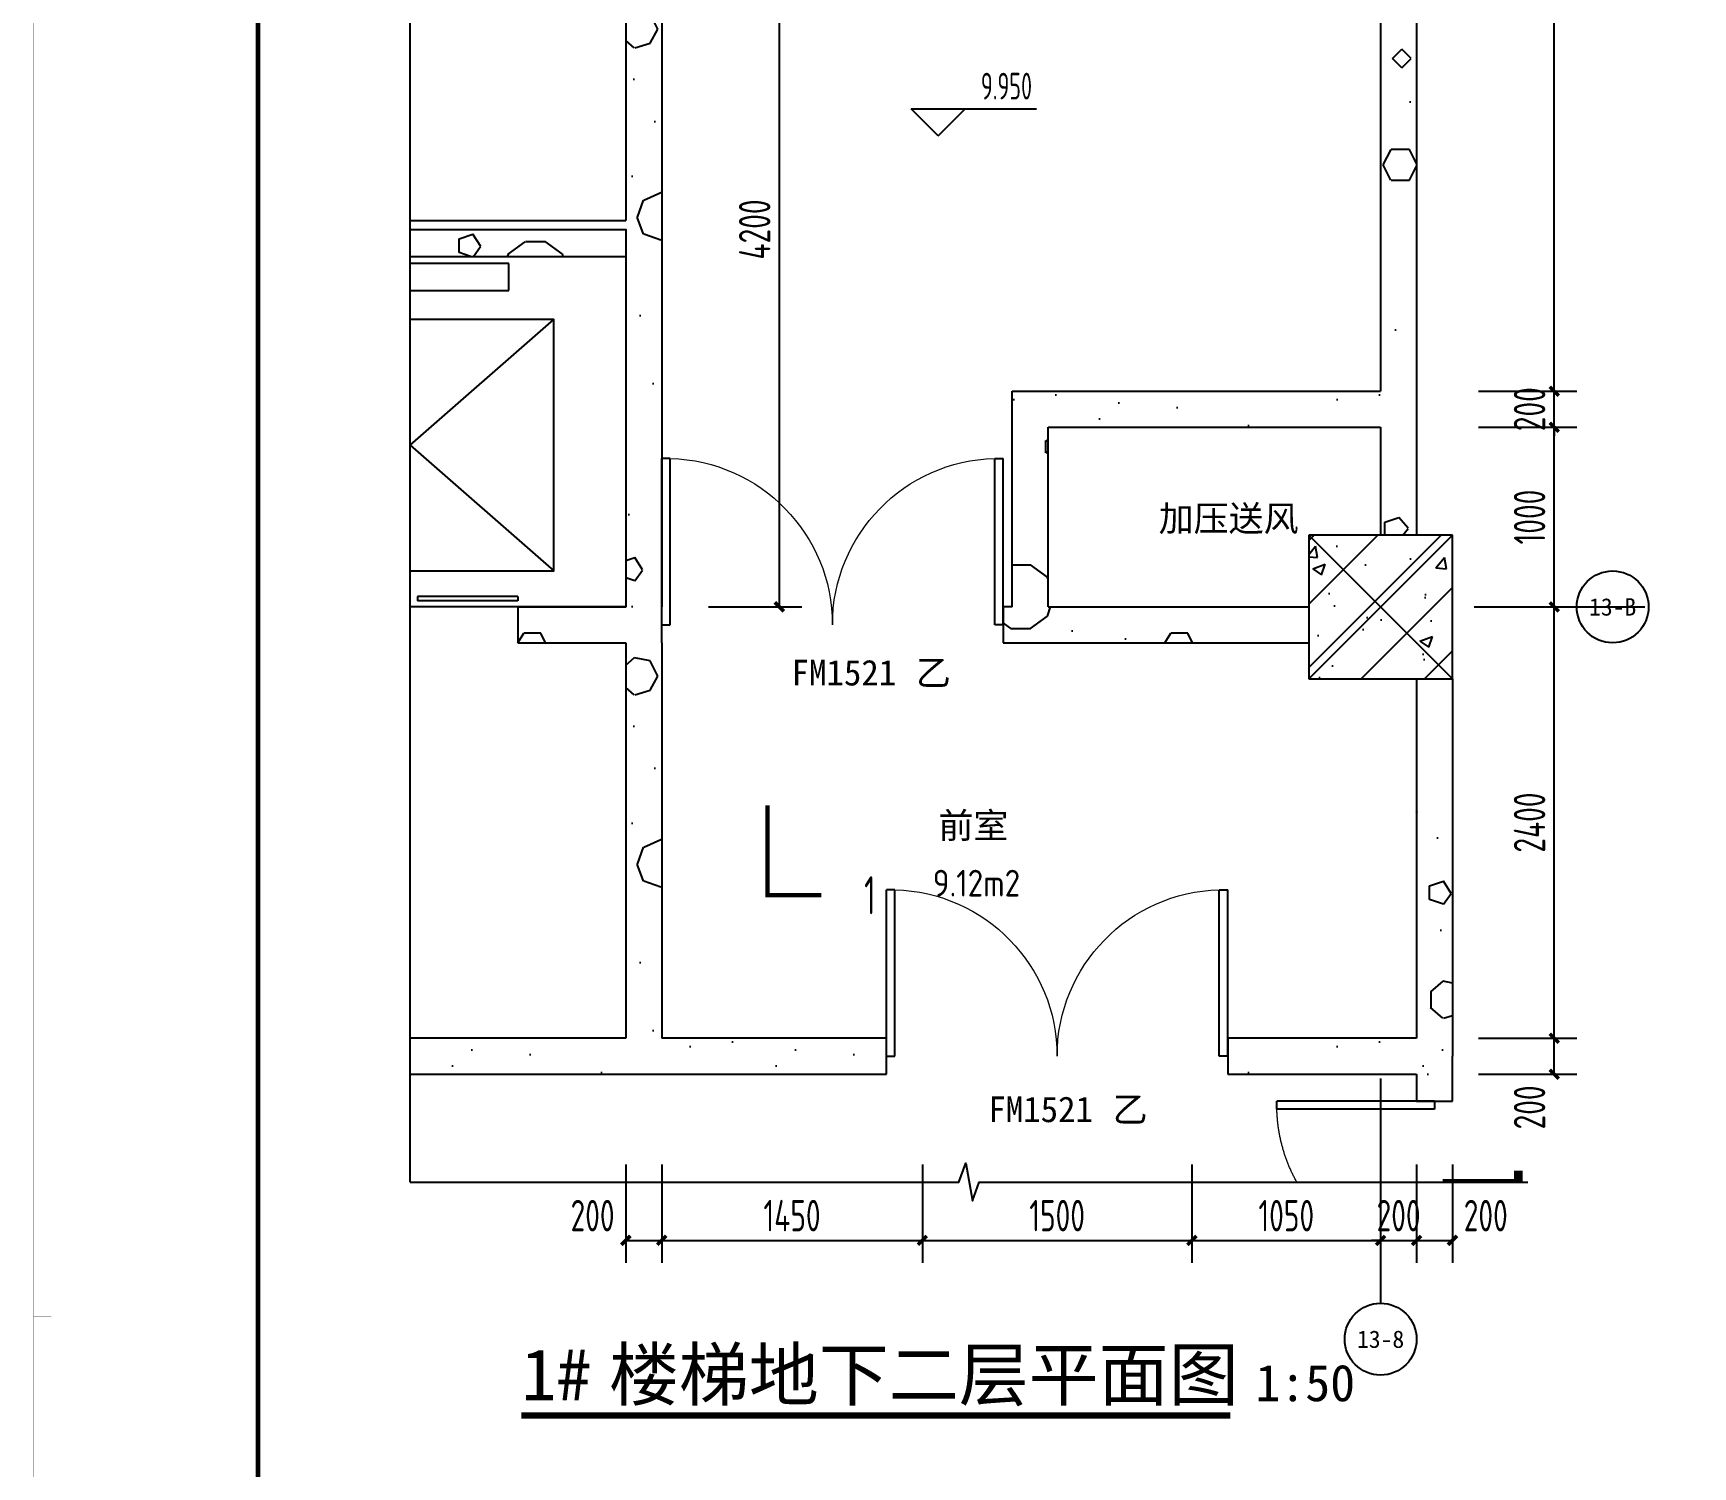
# Model space of a CAD drawing. Extents: x 116425 to 211028, y 11881 to 56060.
# Drawn here: x 116425 to 125660, y 29273 to 37250 of the extents above; entities that cross this region are included whole.
import ezdxf
from ezdxf.enums import TextEntityAlignment as Align
from ezdxf.xclip import XClip

# ---------------------------------------------------------------- set-up
doc = ezdxf.new("R2010")
doc.units = 0
doc.header["$LTSCALE"] = 1000
doc.header["$MEASUREMENT"] = 0
doc.header["$XCLIPFRAME"] = 0
doc.linetypes.add('X-104 13#平面$0$DASH', pattern=[0.35, 0.25, -0.1])
doc.linetypes.add('X-104 13#平面$0$DOTE', pattern=[2.42, 2, -0.2, 0.02, -0.2])
for name, color, linetype in [('01-标注_尺寸', 124, 'Continuous'), ('01-标注_标高', 200, 'Continuous'), ('01-标注_符号', 200, 'Continuous'), ('01-标注_轴线坐标', 132, 'Continuous'), ('02-TEXT_房间', 7, 'Continuous'), ('02-TEXT_标注', 130, 'Continuous'), ('02-TEXT_轴号', 7, 'Continuous'), ('104-13 B2核心筒$0$02-TEXT_门窗', 151, 'Continuous'), ('104-13 B2核心筒$0$05-填充_天正', 26, 'Continuous'), ('104-13 B2核心筒$0$A-C_门', 150, 'Continuous'), ('104-13 B2核心筒$0$A-E_电梯', 171, 'Continuous'), ('104-13 B2核心筒$0$A_STR-砌块墙', 121, 'Continuous'), ('104-13 B2核心筒$0$A_STR-砼柱', 51, 'Continuous'), ('104-13 B2核心筒$0$DOOR_FIRE', 220, 'Continuous'), ('104-13#14# B1核心筒$0$05-填充_天正', 26, 'Continuous'), ('104-13#14# B1核心筒$0$A-E_电梯', 171, 'Continuous'), ('104-13#14# B1核心筒$0$A_STR-砌块墙', 121, 'Continuous'), ('13#楼幕墙$0$A-C_玻璃幕墙', 140, 'Continuous'), ('13#楼幕墙$0$A-TECH_结构', 21, 'Continuous'), ('13#楼幕墙$0$D-铝板', 181, 'Continuous'), ('DIM_SYMB', 3, 'Continuous'), ('DOOR_FIRE_TEXT', 7, 'Continuous'), ('X-104 13#平面$0$A-O_散水', 134, 'Continuous'), ('X-104 13#平面$0$A-SUR_保温', 222, 'Continuous'), ('X-104 13#平面$0$A-TECH_结构', 21, 'Continuous'), ('X-104 13#平面$0$A_AXIS-轴线', 36, 'X-104 13#平面$0$DOTE'), ('建-标注-文本', 254, 'Continuous')]:
    doc.layers.add(name, color=color, linetype=linetype)
for name, color, linetype, plot in [('104-13 B0核心筒$0$04-不打印_辅助线', 165, 'Continuous', False), ('104-13 B2核心筒$0$04-不打印_辅助线', 165, 'Continuous', False), ('104-13#14# B1核心筒$0$04-不打印_辅助线', 165, 'Continuous', False)]:
    doc.layers.add(name, color=color, linetype=linetype, plot=plot)
doc.layers.add('X-104 13#平面$0$000套内', color=226, linetype='Continuous', lineweight=30, plot=False)
doc.styles.add('104-13 B2核心筒$0$_TCH_WINDOW', font='ros.shx', dxfattribs={"width": 0.65, "height": 3.5, "bigfont": 'jd.shx'})
doc.styles.add('_TCH_AXIS', font='STXIHEI_0.TTF', dxfattribs={"width": 0.75})
doc.styles.add('_TCH_DIM', font='ros1.shx', dxfattribs={"bigfont": 'jd.shx'})
doc.styles.add('_TCH_DIM_T3', font='ROS1', dxfattribs={"width": 0.8, "bigfont": 'JD'})
doc.styles.add('_TCH_LABEL', font='ros1.shx', dxfattribs={"bigfont": 'jd.shx'})
doc.styles.add('_TCH_WINDOW', font='STXIHEI_0.TTF')
doc.styles.get("Standard").update_dxf_attribs({"font": 'STXIHEI_0.TTF'})
doc.dimstyles.new('_TCH_ARCH&&50', dxfattribs={"dimtxt": 175, "dimasz": 50, "dimexe": 125, "dimexo": 150, "dimgap": 50, "dimtad": 1, "dimdec": 0, "dimzin": 0, "dimdsep": 46, "dimtxsty": '_TCH_DIM_T3', "dimblk": 'ARCHTICK', "dimcen": 0.09, "dimclrt": 7, "dimazin": 2, "dimtfac": 1, "dimtdec": 0, "dimtix": 1, "dimtmove": 2, "dimatfit": 3, "dimfxl": 0, "dimtolj": 1, "dimtzin": 0, "dimarcsym": 0})
pattern_1 = [(0, (531, -549), (900, 1800), [0, -1800]), (0, (-522, -792), (900, 1800), [0, -1800]), (0, (63, -810), (900, 1800), [0, -1800]), (0, (702, -279), (900, 1800), [0, -1800]), (0, (-45, -900), (900, 1800), [0, -1800]), (0, (882, 855), (900, 1800), [0, -1800]), (0, (333, 711), (900, 1800), [0, -1800]), (0, (621, 486), (900, 1800), [0, -1800]), (0, (-846, 450), (900, 1800), [0, -1800]), (0, (36, 369), (900, 1800), [0, -1800]), (0, (-306, -90), (900, 1800), [0, -1800]), (0, (-288, -765), (900, 1800), [0, -1800]), (0, (387, -837), (900, 1800), [0, -1800]), (0, (882, -45), (900, 1800), [0, -1800]), (0, (-801, -324), (900, 1800), [0, -1800]), (0, (-648, -18), (900, 1800), [0, -1800]), (0, (54, -144), (900, 1800), [0, -1800]), (0, (-198, -405), (900, 1800), [0, -1800]), (0, (-342, 189), (900, 1800), [0, -1800]), (0, (-117, 864), (900, 1800), [0, -1800]), (0, (-729, -702), (900, 1800), [0, -1800]), (0, (261, 495), (900, 1800), [0, -1800]), (0, (-576, 522), (900, 1800), [0, -1800]), (0, (-720, 756), (900, 1800), [0, -1800]), (130.6013, (771.43, 291.43), (-4499.99995, 5400.00002), [79.025, -33111.333]), (18.43495, (642.86, 325.71), (4500, 1800), [81.316, -11302.884]), (90, (642.9, 248.6), (900, 1800), [77.143, -3522.857]), (161.56505, (720, 222.86), (-4500, 1799.9999), [81.316, -11302.884]), (53.1301, (720, 222.86), (900, 1800), [85.714, -8914.285]), (135, (788.6, -694.3), (-900, 1800), [72.73, -5018.44]), (45, (685.7, -694.3), (900, 1800), [72.73, -5018.44]), (135, (737.14, -745.7), (-900, 1800), [72.73, -5018.44]), (45, (737.14, -745.7), (900, 1800), [72.73, -5018.44]), (116.565, (-77.1, 514.3), (-0.0002, 3600), [95.83, -1916.63]), (180, (-120, 600), (-900, 1800), [102.857, -1697.143]), (63.435, (-265.7, 514.3), (8e-06, 3600), [95.83, -1916.63]), (116.565, (-222.9, 428.6), (-0.0002, 3600), [95.83, -1916.63]), (0, (-222.9, 428.6), (900, 1800), [102.857, -1697.143]), (63.435, (-120, 428.6), (8e-06, 3600), [95.83, -1916.63]), (107.10273, (600, -94.286), (-2699.9999, 9000.000015), [116.584, -48848.707]), (143.97263, (565.71, 17.14), (-17099.99978, 12600), [116.584, -24366.06]), (180, (471.4, 85.7), (-900, 1800), [111.43, -1688.57]), (36.02737, (265.71, 17.14), (17099.99987, 12599.99986), [116.584, -24366.06]), (71.56505, (231.43, -85.7), (2700, 9000), [108.42, -11275.78]), (107.10273, (265.714, -197.14), (-2699.9999, 9000.000015), [116.584, -48848.707]), (143.97263, (360, -265.71), (-17099.99978, 12600), [116.584, -24366.06]), (0, (360, -265.7), (900, 1800), [111.43, -1688.57]), (36.02737, (471.43, -265.71), (17099.99987, 12599.99986), [116.584, -24366.06]), (71.56505, (565.71, -197.14), (2700, 9000), [108.42, -11275.78]), (150.2551, (617.14, 745.71), (-2700, 1800), [69.105, -14442.96]), (90, (557.1, 711.4), (900, 1800), [68.57, -3531.43]), (29.7449, (557.14, 711.43), (2700, 1800), [69.105, -14442.96]), (116.565, (197.1, -531.4), (-0.0002, 3600), [95.83, -1916.63]), (168.69007, (154.29, -445.71), (-8100, 1799.99995), [87.41, -18269.056]), (41.18593, (0, -488.57), (22499.99986, 19799.99983), [91.116, -38177.406]), (90, (0, -574.3), (900, 1800), [85.714, -3514.285]), (138.81407, (68.57, -634.286), (-22499.9996, 19800.00013), [91.116, -38177.406]), (16.69924, (68.57, -634.286), (29699.99978, 8999.9999), [89.49, -37495.613]), (60.9454, (154.29, -608.57), (900, 1799.99998), [88.248, -36976.02]), (109.9831, (-557.14, 222.86), (-4500.00002, 12599.99997), [100.326, -42036.592]), (155.55605, (-591.43, 317.14), (-11700.000045, 5399.99989), [103.57, -43395.394]), (24.44395, (-780, 317.14), (11700.00001, 5399.99997), [103.57, -43395.394]), (70.0169, (-814.286, 222.86), (4500.00001, 12599.99997), [100.326, -42036.592]), (109.9831, (-780, 128.57), (-4500.00002, 12599.99997), [100.326, -42036.592]), (160.0169, (-685.71, 94.29), (-4500, 1799.9999), [100.326, -20968.132]), (19.9831, (-685.71, 94.29), (4499.99998, 1800), [100.326, -20968.132]), (70.0169, (-591.43, 128.57), (4500.00001, 12599.99997), [100.326, -42036.592]), (122.0054, (111.43, 60), (-900.0001, 1799.9999), [80.863, -16900.3]), (18.43495, (-8.57, 102.86), (4500, 1800), [81.316, -11302.884]), (90, (-8.6, 25.7), (900, 1800), [77.143, -3522.857]), (161.56505, (68.57, 0), (-4500, 1799.9999), [81.316, -11302.884]), (54.46232, (68.57, 0), (6299.99999, 8999.99999), [73.734, -30894.635]), (116.565, (-411.4, -377.1), (-0.0002, 3600), [95.83, -1916.63]), (180, (-454.3, -291.4), (-900, 1800), [94.286, -1705.714]), (59.03624, (-600, -377.14), (900, 1800), [99.96, -20891.466]), (120.96376, (-548.57, -462.86), (-900.00012, 1799.9999), [99.96, -20891.466]), (0, (-548.6, -462.9), (900, 1800), [94.286, -1705.714]), (63.435, (-454.3, -462.9), (8e-06, 3600), [95.83, -1916.63])]

# ---------------------------------------------------------------- blocks, each defined once
blk = doc.blocks.new('图框-A1')
at = {"const_width": 0.05}
blk.add_lwpolyline([(0, 0), (841, 0), (841, 594), (0, 594)], close=True, dxfattribs=at)
blk = doc.blocks.new('X-104 13#平面$0$轴网')
at = {"layer": 'X-104 13#平面$0$A_AXIS-轴线', "linetype": 'X-104 13#平面$0$DOTE'}
for p, q in [((57500, -7401), (57500, 24620.3)), ((60408.4, 9000), (-2925, 9000))]:
    blk.add_line(p, q, dxfattribs=at)
blk = doc.blocks.new('13#楼幕墙')
at = {"layer": '13#楼幕墙$0$A-C_玻璃幕墙'}
for p, q in [((53293.2, 85645), (37800, 76700)), ((53287.9, 85584.2), (37850, 76671.1)), ((53271.9, 85401.8), (38000, 76584.5)), ((58200, 81266.6), (53271.9, 85401.8))]:
    blk.add_line(p, q, dxfattribs=at)
blk.add_lwpolyline([(4492.6, 15500), (-900, 15500), (-900, -1700), (22100, -1700), (22100, -1100), (58400, -1100), (58400, 18959.9), (53293.2, 23245), (37800, 14300), (37800, 10200), (12500, 10200), (4492.6, 15500)], dxfattribs=at)
at = {"layer": '13#楼幕墙$0$A-TECH_结构'}
blk.add_lwpolyline([(4402.3, 77600), (-600, 77600), (-600, 60000), (21800, 60000), (21800, 61600), (58100, 61600), (58100, 81220), (53261.3, 85280.2), (38100, 76526.8), (38100, 72300), (12409.7, 72300), (4402.3, 77600)], dxfattribs=at)
at = {"layer": '13#楼幕墙$0$D-铝板'}
blk.add_lwpolyline([(37725.1, 76830), (53309.2, 85827.4), (53293.2, 85645), (37800, 76700)], close=True, dxfattribs=at)
blk = doc.blocks.new('X-104 13#平面$0$A$C0BB3323F')
at = {"layer": 'Defpoints'}
blk.add_lwpolyline([(59300, 600), (59300, 20660), (54205, 24935), (38700, 16000), (38700, 11900), (13400, 11900), (5392.6, 17200), (0, 17200), (0, 0), (23000, 0), (23000, 600)], close=True, dxfattribs=at)
blk = doc.blocks.new('X-104 13#平面')
at = {"layer": 'X-104 13#平面$0$000套内'}
blk.add_lwpolyline([(4100, 77750), (4100, 68700), (-750, 68700), (-750, 59850), (21950, 59850), (21950, 61450), (58250, 61450), (58250, 71300), (48400, 71300), (48400, 73450), (53400, 73450), (53400, 80500), (58250, 80500), (58250, 81290.1), (53289, 85452.6), (37950, 76613.3), (37950, 72450), (12454.9, 72450), (4447.4, 77750)], close=True, dxfattribs=at)
blk.add_lwpolyline([(7100, -1550), (21950, -1550), (21950, -950), (48400, -950), (48400, 11050), (53400, 11050), (53400, 18100), (58250, 18100), (58250, 18890), (53289.1, 23052.7), (37950, 14213.3), (37950, 10050), (12454.9, 10050), (4447.4, 15350), (4100, 15350), (4100, 6300), (7100, 6300), (7100, -1550)], dxfattribs=at)
at = {"layer": 'X-104 13#平面$0$A-O_散水'}
blk.add_lwpolyline([(58900, 13050), (58900, 19193.2), (53346.4, 23853.1), (37300, 14588.9), (37300, 10700), (23300, 10700), (23300, 10200), (37800, 10200), (37800, 14300), (53293.2, 23245), (58400, 18960), (58400, 13050)], dxfattribs=at)
at = {"layer": 'X-104 13#平面$0$A-O_散水', "linetype": 'X-104 13#平面$0$DASH'}
blk.add_lwpolyline([(58800, 13050), (58800, 19146.5), (53335.8, 23731.5), (37400, 14531.2), (37400, 10600), (23300, 10600), (23300, 10300), (37700, 10300), (37700, 14357.8), (53303.8, 23366.6), (58500, 19006.6), (58500, 13050)], dxfattribs=at)
at = {"layer": 'X-104 13#平面$0$A-SUR_保温'}
blk.add_lwpolyline([(57900, 80900), (57200, 80900), (57200, 80700), (55850, 80700), (55850, 81783.2), (56502.3, 82560.6)], dxfattribs=at)
at = {"layer": 'X-104 13#平面$0$A-TECH_结构'}
for points in [[(58100, 61600), (58100, 81220), (53261.3, 85280.2), (38100, 76526.8), (38100, 72300), (12409.7, 72300), (4402.3, 77600), (-600, 77600), (-600, 60000), (21800, 60000), (21800, 61600)], [(58350, -1050), (58350, 18936.6), (53287.9, 23184.2), (37850, 14271.1), (37850, 10150), (12485, 10150), (4477.5, 15450), (-850, 15450), (-850, -1650), (22050, -1650), (22050, -1050)]]:
    blk.add_lwpolyline(points, close=True, dxfattribs=at)
for name, p in [('X-104 13#平面$0$轴网', (0, 62400)), ('X-104 13#平面$0$A$C0BB3323F', (-900, -1700)), ('X-104 13#平面$0$轴网', (0, 0))]:
    blk.add_blockref(name, p)
at = {"xscale": 100, "yscale": 100, "zscale": 100}
blk.add_blockref('图框-A1', (-10634.5, -20285.2), dxfattribs=at)
at = {"layer": 'X-104 13#平面$0$A-TECH_结构'}
blk.add_blockref('13#楼幕墙', (0, 0), dxfattribs=at)
blk = doc.blocks.new('104 轴线')
blk.add_line((-287377.3, 164049.7), (-242241.1, 93088.3))
blk = doc.blocks.new('104-13 B0核心筒')
at = {"layer": '104-13 B0核心筒$0$04-不打印_辅助线'}
ref = blk.add_blockref('104 轴线', (287655.8, 163436.6), dxfattribs=dict(at, rotation=57.54087654753761))
XClip(ref).set_block_clipping_path([(-308258.2439484803, 159880.9876684749), (-256882.7738956955, 79110.5487782021), (-223300.1845035219, 100471.3503204154), (-274675.6545563068, 181241.7892106881)])
blk = doc.blocks.new('104-13#14# B1核心筒$0$2400x2100')
for p, q in [((650, 1850), (650, 1700)), ((1750, 1850), (650, 1850)), ((1750, 1700), (1750, 1850)), ((650, 1700), (1750, 1700)), ((400, 200), (2000, 1600)), ((400, 1600), (2000, 200))]:
    blk.add_line(p, q)
at = {"color": 0}
for p, q in [((600, 57.6), (600, 34)), ((1160, 57.6), (600, 57.6)), ((1160, 34), (600, 34)), ((1160, 57.6), (1160, 34)), ((1800, 57.6), (1240, 57.6)), ((1240, 57.6), (1240, 34)), ((1800, 34), (1240, 34)), ((1800, 57.6), (1800, 34))]:
    blk.add_line(p, q, dxfattribs=at)
blk.add_lwpolyline([(400, 1600), (400, 200), (2000, 200), (2000, 1600), (400, 1600)], close=True)
at = {"layer": '104-13#14# B1核心筒$0$04-不打印_辅助线'}
blk.add_lwpolyline([(0, 0), (0, 1950), (2400, 1950), (2400, 0), (0, 0)], close=True, dxfattribs=at)
blk = doc.blocks.new('104-13#14# B1核心筒')
at = {"layer": '104-13#14# B1核心筒$0$05-填充_天正'}
h = blk.add_hatch(dxfattribs=at)
h.set_pattern_fill('加气混凝土', color=256, scale=150, style=0)
h.set_pattern_definition(pattern_1)
h.paths.add_polyline_path([(50900, 11016.7), (51000, 10950), (53500, 10950), (53566.7, 11050), (53500, 11150), (50900, 11150)])
at = {"layer": '104-13#14# B1核心筒$0$A_STR-砌块墙'}
for p, q in [((50900, 11150), (53500, 11150)), ((51000, 10950), (53500, 10950))]:
    blk.add_line(p, q, dxfattribs=at)
at = {"layer": '104-13#14# B1核心筒$0$A-E_电梯'}
blk.add_blockref('104-13#14# B1核心筒$0$2400x2100', (51100, 9000), dxfattribs=at)
blk = doc.blocks.new('104-13 B2核心筒$0$2400x2100')
for p, q in [((650, 1910), (650, 1760)), ((1750, 1910), (650, 1910)), ((1750, 1760), (1750, 1910)), ((650, 1760), (1750, 1760)), ((400, 200), (2000, 1600)), ((400, 1600), (2000, 200))]:
    blk.add_line(p, q)
at = {"color": 0}
for p, q in [((600, 57.6), (600, 34)), ((1160, 57.6), (600, 57.6)), ((1160, 34), (600, 34)), ((1160, 57.6), (1160, 34)), ((1800, 57.6), (1240, 57.6)), ((1240, 57.6), (1240, 34)), ((1800, 34), (1240, 34)), ((1800, 57.6), (1800, 34))]:
    blk.add_line(p, q, dxfattribs=at)
blk.add_lwpolyline([(400, 1600), (400, 200), (2000, 200), (2000, 1600), (400, 1600)], close=True)
at = {"layer": '104-13 B2核心筒$0$04-不打印_辅助线'}
blk.add_lwpolyline([(0, 0), (0, 2100), (2400, 2100), (2400, 0), (0, 0)], close=True, dxfattribs=at)
blk = doc.blocks.new('104-13 B2核心筒$0$$DorLib2D$00000002')
for p, q in [((-0.5, 0), (-0.5, 0.4875)), ((-0.475, 0.4875), (-0.5, 0.4875)), ((-0.475, 0), (-0.475, 0.4875)), ((0.475, 0), (0.475, 0.4875)), ((0.475, 0.4875), (0.5, 0.4875)), ((0.5, 0), (0.5, 0.4875)), ((-0.5, 0), (-0.475, 0)), ((0.5, 0), (0.475, 0))]:
    blk.add_line(p, q)
at = {"lineweight": 13}
for centre, start, end in [((-0.4875, 0), 0, 88.5307), ((0.4875, 0), 91.4693, 180)]:
    blk.add_arc(centre, 0.4875, start, end, dxfattribs=at)
blk = doc.blocks.new('104-13 B2核心筒')
at = {"layer": '104-13 B2核心筒$0$05-填充_天正'}
h = blk.add_hatch(dxfattribs=at)
h.set_pattern_fill('加气混凝土', color=256, scale=150, style=0)
h.set_pattern_definition(pattern_1)
h.paths.add_polyline_path([(53700, 16030), (53500, 16030), (53500, 11150), (53566.7, 11050), (53700, 11050)])
h = blk.add_hatch(dxfattribs=at)
h.set_pattern_fill('加气混凝土', color=256, scale=150, style=0)
h.set_pattern_definition(pattern_1)
h.paths.add_polyline_path([(57900, 16030), (57700, 16030), (57700, 10200), (57740, 10100), (57900, 10100)])
h = blk.add_hatch(dxfattribs=at)
h.set_pattern_fill('加气混凝土', color=256, scale=150, style=0)
h.set_pattern_definition(pattern_1)
h.paths.add_polyline_path([(50900, 11016.7), (51000, 10950), (53500, 10950), (53566.7, 11050), (53500, 11150), (50900, 11150)])
h = blk.add_hatch(dxfattribs=at)
h.set_pattern_fill('加气混凝土', color=256, scale=150, style=0)
h.set_pattern_definition(pattern_1)
h.paths.add_polyline_path([(53566.7, 11050), (53500, 10950), (53500, 9000), (53600, 8900), (53700, 9000), (53700, 11050)])
h = blk.add_hatch(dxfattribs=at)
h.set_pattern_fill('加气混凝土', color=256, scale=150, style=0)
h.set_pattern_definition(pattern_1)
h.paths.add_polyline_path([(55650, 10200), (55850, 10000), (57700, 10000), (57740, 10100), (57700, 10200)])
h = blk.add_hatch(dxfattribs=at)
h.set_pattern_fill('加气混凝土', color=256, scale=150, style=0)
h.set_pattern_definition(pattern_1)
h.paths.add_polyline_path([(55750, 8933.3), (55850, 9000), (55850, 10000), (55650, 10200), (55650, 9000)])
h = blk.add_hatch(dxfattribs=at)
h.set_pattern_fill('加气混凝土', color=256, scale=150, style=0)
h.set_pattern_definition(pattern_1)
h.paths.add_polyline_path([(57700, 9400), (57900, 9400), (57900, 10100), (57740, 10100), (57700, 10000)])
h = blk.add_hatch(dxfattribs=at)
h.set_pattern_fill('钢筋混凝土', color=256, scale=100, style=0)
h.set_pattern_definition([(45, (0, 0), (-176.7767, 176.7767), []), (50, (0, 0), (717.26, -62.752), [75, -825]), (355, (0, 0), (-138.751, 752.192), [60, -660]), (100.4514, (59.8, -5.2), (578.509, 689.4395), [63.74, -701.142]), (46.1842, (0, 200), (1067.241, -165.519), [112.5, -1237.5]), (96.6356, (88.9, 186.2), (934.663, 974.118), [95.61, -1051.713]), (351.1842, (0, 200), (934.662, 974.119), [90, -990]), (21, (100, 150), (596.907, -402.619), [75, -825]), (326, (100, 150), (243.315, 725.15), [60, -660]), (71.4514, (149.74, 116.45), (840.223, 322.5305), [63.74, -701.142]), (37.5, (0, 0), (12.1599, 332.8939), [0, -652, 0, -670, 0, -662.5]), (7.5, (0, 0), (263.0695, 394.4117), [0, -382, 0, -637, 0, -252.5]), (327.5, (-223, 0), (533.8224, -22.5549), [0, -250, 0, -780, 0, -1035]), (317.5, (-323, 0), (583.186, 100.105), [0, -325, 0, -518, 0, -735])])
h.paths.add_polyline_path([(57300, 8600), (58100, 8600), (58100, 9400), (57300, 9400)])
h = blk.add_hatch(dxfattribs=at)
h.set_pattern_fill('加气混凝土', color=256, scale=150, style=0)
h.set_pattern_definition(pattern_1)
h.paths.add_polyline_path([(52900, 8800), (53500, 8800), (53600, 8900), (53500, 9000), (52900, 9000)])
h = blk.add_hatch(dxfattribs=at)
h.set_pattern_fill('加气混凝土', color=256, scale=150, style=0)
h.set_pattern_definition(pattern_1)
h.paths.add_polyline_path([(53700, 8800), (53700, 9000), (53600, 8900)])
h = blk.add_hatch(dxfattribs=at)
h.set_pattern_fill('加气混凝土', color=256, scale=150, style=0)
h.set_pattern_definition(pattern_1)
h.paths.add_polyline_path([(55650, 9000), (55600, 9000), (55600, 8800), (55750, 8800), (55750, 8933.3)])
h = blk.add_hatch(dxfattribs=at)
h.set_pattern_fill('加气混凝土', color=256, scale=150, style=0)
h.set_pattern_definition(pattern_1)
h.paths.add_polyline_path([(57300, 8800), (57300, 9000), (55850, 9000), (55750, 8933.3), (55750, 8800)])
h = blk.add_hatch(dxfattribs=at)
h.set_pattern_fill('加气混凝土', color=256, scale=150, style=0)
h.set_pattern_definition(pattern_1)
h.paths.add_polyline_path([(53600, 8900), (53500, 8800), (53500, 6600), (53600, 6533.3), (53700, 6600), (53700, 8800)])
h = blk.add_hatch(dxfattribs=at)
h.set_pattern_fill('加气混凝土', color=256, scale=150, style=0)
h.set_pattern_definition(pattern_1)
h.paths.add_polyline_path([(58100, 8600), (57900, 8600), (57900, 6600), (57966.7, 6500), (58100, 6500)])
h = blk.add_hatch(dxfattribs=at)
h.set_pattern_fill('加气混凝土', color=256, scale=150, style=0)
h.set_pattern_definition(pattern_1)
h.paths.add_polyline_path([(53500, 6600), (52050, 6600), (52050, 6400), (53600, 6400), (53600, 6533.3)])
h = blk.add_hatch(dxfattribs=at)
h.set_pattern_fill('加气混凝土', color=256, scale=150, style=0)
h.set_pattern_definition(pattern_1)
h.paths.add_polyline_path([(53600, 6400), (54950, 6400), (54950, 6600), (53700, 6600), (53600, 6533.3)])
h = blk.add_hatch(dxfattribs=at)
h.set_pattern_fill('加气混凝土', color=256, scale=150, style=0)
h.set_pattern_definition(pattern_1)
h.paths.add_polyline_path([(57900, 6600), (56850, 6600), (56850, 6400), (57900, 6400), (57966.7, 6500)])
h = blk.add_hatch(dxfattribs=at)
h.set_pattern_fill('加气混凝土', color=256, scale=150, style=0)
h.set_pattern_definition(pattern_1)
h.paths.add_polyline_path([(57900, 6400), (57900, 6250), (58100, 6250), (58100, 6500), (57966.7, 6500)])
at = {"layer": '104-13 B2核心筒$0$04-不打印_辅助线'}
for p, q in [((57300, 8600), (58100, 9400)), ((57300, 9400), (58100, 8600))]:
    blk.add_line(p, q, dxfattribs=at)
at = {"layer": '104-13 B2核心筒$0$A_STR-砌块墙'}
for p, q in [((53500, 16030), (53500, 11150)), ((53700, 16030), (53700, 11050)), ((57700, 16030), (57700, 10200)), ((57900, 16030), (57900, 10100)), ((50900, 11150), (53500, 11150)), ((53700, 11050), (53700, 9000)), ((51000, 10950), (53500, 10950)), ((53500, 10950), (53500, 9000)), ((55650, 10200), (57700, 10200)), ((55650, 9000), (55650, 10200)), ((57900, 10100), (57900, 9400)), ((55850, 10000), (57700, 10000)), ((55850, 9000), (55850, 10000)), ((57700, 10000), (57700, 9400)), ((52900, 9000), (53500, 9000)), ((52900, 9000), (52900, 8800)), ((53700, 8800), (53700, 9000)), ((55650, 9000), (55600, 9000)), ((55600, 9000), (55600, 8800)), ((55850, 9000), (57300, 9000)), ((52900, 8800), (53500, 8800)), ((53500, 8800), (53500, 6600)), ((53700, 8800), (53700, 6600)), ((55600, 8800), (55750, 8800)), ((55750, 8800), (57300, 8800)), ((57900, 8600), (57900, 6600)), ((58100, 8600), (58100, 6500)), ((53500, 6600), (52050, 6600)), ((54950, 6600), (53700, 6600)), ((54950, 6400), (54950, 6600)), ((57900, 6600), (56850, 6600)), ((56850, 6600), (56850, 6400)), ((58100, 6250), (58100, 6500)), ((52050, 6400), (53600, 6400)), ((53600, 6400), (54950, 6400)), ((56850, 6400), (57900, 6400)), ((57900, 6400), (57900, 6250)), ((57900, 6250), (58100, 6250))]:
    blk.add_line(p, q, dxfattribs=at)
at = {"layer": '104-13 B2核心筒$0$A_STR-砼柱'}
for p, q in [((58100, 9400), (57300, 9400)), ((57300, 9400), (57300, 8600)), ((58100, 8600), (58100, 9400)), ((57300, 8600), (58100, 8600))]:
    blk.add_line(p, q, dxfattribs=at)
at = {"layer": '104-13 B2核心筒$0$A-C_门'}
ref = blk.add_blockref('104-13 B2核心筒$0$$DorLib2D$00000002', (58000, 5350), dxfattribs=dict(at, xscale=1800, yscale=-1800, zscale=200, rotation=269.9999999999968))
ref.add_attrib('A', 'M1821', (58491, 5039.5), dxfattribs={"layer": '104-13 B2核心筒$0$02-TEXT_门窗', "height": 446.25, "rotation": 90, "style": '104-13 B2核心筒$0$_TCH_WINDOW', "width": 0.458824})
at = {"layer": '104-13 B2核心筒$0$A-E_电梯'}
blk.add_blockref('104-13 B2核心筒$0$2400x2100', (51100, 9000), dxfattribs=at)
at = {"layer": '104-13 B2核心筒$0$DOOR_FIRE', "xscale": -1900, "yscale": 1900, "zscale": 200}
for p, rotation in [((54650, 8900), 359.9999999999992), ((55900, 6500), 2.951554744398144e-12)]:
    blk.add_blockref('104-13 B2核心筒$0$$DorLib2D$00000002', p, dxfattribs=dict(at, rotation=rotation))
blk = doc.blocks.new('图框-A1+1-4')
for points, const_width in [([(0, 0), (1051, 0), (1051, 594), (0, 594)], 0.05), ([(976, 584), (25, 584), (25, 10), (976, 10)], 0.5)]:
    blk.add_lwpolyline(points, close=True, dxfattribs=dict(const_width=const_width))
at = {"const_width": 0.05}
blk.add_lwpolyline([(0, 297), (2, 297)], dxfattribs=at)
blk = doc.blocks.new('_ArchTick')
at = {"color": 0, "linetype": 'ByBlock', "const_width": 0.4}
blk.add_lwpolyline([(-0.5, -0.5), (0.5, 0.5)], dxfattribs=at)
blk = doc.blocks.new('*D456')
at = {"layer": '01-标注_尺寸', "color": 0, "lineweight": -2, "transparency": 16777216}
for p, q in [((119722.9, 30955.8), (119722.9, 30408.5)), ((119922.9, 30955.8), (119922.9, 30408.5)), ((119722.9, 30533.5), (119922.9, 30533.5))]:
    blk.add_line(p, q, dxfattribs=at)
at = {"layer": 'Defpoints', "color": 0, "transparency": 16777216}
for p in [(119722.9, 31105.8), (119922.9, 31105.8), (119922.9, 30533.5)]:
    blk.add_point(p, dxfattribs=at)
at = {"layer": '01-标注_尺寸', "color": 0, "lineweight": -2, "transparency": 16777216, "xscale": 50, "yscale": 50, "zscale": 50, "rotation": 180}
blk.add_blockref('_ArchTick', (119722.9, 30533.5), dxfattribs=at)
at = {"layer": '01-标注_尺寸', "color": 0, "lineweight": -2, "transparency": 16777216, "xscale": 50, "yscale": 50, "zscale": 50}
blk.add_blockref('_ArchTick', (119922.9, 30533.5), dxfattribs=at)
at = {"layer": '01-标注_尺寸', "color": 7, "transparency": 16777216, "insert": (119537.9, 30671), "char_height": 175, "attachment_point": 5, "style": '_TCH_DIM_T3'}
blk.add_mtext('\\A1;200', dxfattribs=at)
blk = doc.blocks.new('*D457')
at = {"layer": '01-标注_尺寸', "color": 0, "lineweight": -2, "transparency": 16777216}
for p, q in [((119922.9, 30955.8), (119922.9, 30408.5)), ((121372.9, 30955.8), (121372.9, 30408.5)), ((119922.9, 30533.5), (121372.9, 30533.5))]:
    blk.add_line(p, q, dxfattribs=at)
at = {"layer": 'Defpoints', "color": 0, "transparency": 16777216}
for p in [(119922.9, 31105.8), (121372.9, 31105.8), (121372.9, 30533.5)]:
    blk.add_point(p, dxfattribs=at)
at = {"layer": '01-标注_尺寸', "color": 0, "lineweight": -2, "transparency": 16777216, "xscale": 50, "yscale": 50, "zscale": 50, "rotation": 180}
blk.add_blockref('_ArchTick', (119922.9, 30533.5), dxfattribs=at)
at = {"layer": '01-标注_尺寸', "color": 0, "lineweight": -2, "transparency": 16777216, "xscale": 50, "yscale": 50, "zscale": 50}
blk.add_blockref('_ArchTick', (121372.9, 30533.5), dxfattribs=at)
at = {"layer": '01-标注_尺寸', "color": 7, "transparency": 16777216, "insert": (120647.9, 30671), "char_height": 175, "attachment_point": 5, "style": '_TCH_DIM_T3'}
blk.add_mtext('\\A1;1450', dxfattribs=at)
blk = doc.blocks.new('*D458')
at = {"layer": '01-标注_尺寸', "color": 0, "lineweight": -2, "transparency": 16777216}
for p, q in [((121372.9, 30955.8), (121372.9, 30408.5)), ((122872.9, 30955.8), (122872.9, 30408.5)), ((121372.9, 30533.5), (122872.9, 30533.5))]:
    blk.add_line(p, q, dxfattribs=at)
at = {"layer": 'Defpoints', "color": 0, "transparency": 16777216}
for p in [(121372.9, 31105.8), (122872.9, 31105.8), (122872.9, 30533.5)]:
    blk.add_point(p, dxfattribs=at)
at = {"layer": '01-标注_尺寸', "color": 0, "lineweight": -2, "transparency": 16777216, "xscale": 50, "yscale": 50, "zscale": 50, "rotation": 180}
blk.add_blockref('_ArchTick', (121372.9, 30533.5), dxfattribs=at)
at = {"layer": '01-标注_尺寸', "color": 0, "lineweight": -2, "transparency": 16777216, "xscale": 50, "yscale": 50, "zscale": 50}
blk.add_blockref('_ArchTick', (122872.9, 30533.5), dxfattribs=at)
at = {"layer": '01-标注_尺寸', "color": 7, "transparency": 16777216, "insert": (122122.9, 30671), "char_height": 175, "attachment_point": 5, "style": '_TCH_DIM_T3'}
blk.add_mtext('\\A1;1500', dxfattribs=at)
blk = doc.blocks.new('*D459')
at = {"layer": '01-标注_尺寸', "color": 0, "lineweight": -2, "transparency": 16777216}
for p, q in [((122872.9, 30955.8), (122872.9, 30408.5)), ((123922.9, 30955.8), (123922.9, 30408.5)), ((122872.9, 30533.5), (123922.9, 30533.5))]:
    blk.add_line(p, q, dxfattribs=at)
at = {"layer": 'Defpoints', "color": 0, "transparency": 16777216}
for p in [(122872.9, 31105.8), (123922.9, 31105.8), (123922.9, 30533.5)]:
    blk.add_point(p, dxfattribs=at)
at = {"layer": '01-标注_尺寸', "color": 0, "lineweight": -2, "transparency": 16777216, "xscale": 50, "yscale": 50, "zscale": 50, "rotation": 180}
blk.add_blockref('_ArchTick', (122872.9, 30533.5), dxfattribs=at)
at = {"layer": '01-标注_尺寸', "color": 0, "lineweight": -2, "transparency": 16777216, "xscale": 50, "yscale": 50, "zscale": 50}
blk.add_blockref('_ArchTick', (123922.9, 30533.5), dxfattribs=at)
at = {"layer": '01-标注_尺寸', "color": 7, "transparency": 16777216, "insert": (123397.9, 30671), "char_height": 175, "attachment_point": 5, "style": '_TCH_DIM_T3'}
blk.add_mtext('\\A1;1050', dxfattribs=at)
blk = doc.blocks.new('*D460')
at = {"layer": '01-标注_尺寸', "color": 0, "lineweight": -2, "transparency": 16777216}
for p, q in [((123922.9, 30955.8), (123922.9, 30408.5)), ((124122.9, 30955.8), (124122.9, 30408.5)), ((123922.9, 30533.5), (123872.9, 30533.5)), ((123922.9, 30533.5), (124122.9, 30533.5)), ((124122.9, 30533.5), (124172.9, 30533.5))]:
    blk.add_line(p, q, dxfattribs=at)
at = {"layer": 'Defpoints', "color": 0, "transparency": 16777216}
for p in [(123922.9, 31105.8), (124122.9, 31105.8), (124122.9, 30533.5)]:
    blk.add_point(p, dxfattribs=at)
at = {"layer": '01-标注_尺寸', "color": 0, "lineweight": -2, "transparency": 16777216, "xscale": 50, "yscale": 50, "zscale": 50}
blk.add_blockref('_ArchTick', (123922.9, 30533.5), dxfattribs=at)
at = {"layer": '01-标注_尺寸', "color": 0, "lineweight": -2, "transparency": 16777216, "xscale": 50, "yscale": 50, "zscale": 50, "rotation": 180}
blk.add_blockref('_ArchTick', (124122.9, 30533.5), dxfattribs=at)
at = {"layer": '01-标注_尺寸', "color": 7, "transparency": 16777216, "insert": (124022.9, 30671), "char_height": 175, "attachment_point": 5, "style": '_TCH_DIM_T3'}
blk.add_mtext('\\A1;200', dxfattribs=at)
blk = doc.blocks.new('*D461')
at = {"layer": '01-标注_尺寸', "color": 0, "lineweight": -2, "transparency": 16777216}
for p, q in [((124122.9, 30955.8), (124122.9, 30408.5)), ((124322.9, 30955.8), (124322.9, 30408.5)), ((124122.9, 30533.5), (124322.9, 30533.5))]:
    blk.add_line(p, q, dxfattribs=at)
at = {"layer": 'Defpoints', "color": 0, "transparency": 16777216}
for p in [(124122.9, 31105.8), (124322.9, 31105.8), (124322.9, 30533.5)]:
    blk.add_point(p, dxfattribs=at)
at = {"layer": '01-标注_尺寸', "color": 0, "lineweight": -2, "transparency": 16777216, "xscale": 50, "yscale": 50, "zscale": 50, "rotation": 180}
blk.add_blockref('_ArchTick', (124122.9, 30533.5), dxfattribs=at)
at = {"layer": '01-标注_尺寸', "color": 0, "lineweight": -2, "transparency": 16777216, "xscale": 50, "yscale": 50, "zscale": 50}
blk.add_blockref('_ArchTick', (124322.9, 30533.5), dxfattribs=at)
at = {"layer": '01-标注_尺寸', "color": 7, "transparency": 16777216, "insert": (124507.9, 30671), "char_height": 175, "attachment_point": 5, "style": '_TCH_DIM_T3'}
blk.add_mtext('\\A1;200', dxfattribs=at)
blk = doc.blocks.new('*D462')
at = {"layer": '01-标注_尺寸', "color": 0, "lineweight": -2, "transparency": 16777216}
for p, q in [((124467.3, 31658.1), (125014.1, 31658.1)), ((124889.1, 31458.1), (124889.1, 31658.1)), ((124467.3, 31458.1), (125014.1, 31458.1))]:
    blk.add_line(p, q, dxfattribs=at)
at = {"layer": 'Defpoints', "color": 0, "transparency": 16777216}
for p in [(124317.3, 31658.1), (124889.1, 31658.1), (124317.3, 31458.1)]:
    blk.add_point(p, dxfattribs=at)
at = {"layer": '01-标注_尺寸', "color": 0, "lineweight": -2, "transparency": 16777216, "xscale": 50, "yscale": 50, "zscale": 50}
for p, rotation in [((124889.1, 31658.1), 90), ((124889.1, 31458.1), 270)]:
    blk.add_blockref('_ArchTick', p, dxfattribs=dict(at, rotation=rotation))
at = {"layer": '01-标注_尺寸', "color": 7, "transparency": 16777216, "insert": (124751.6, 31273.1), "char_height": 175, "attachment_point": 5, "rotation": 90, "style": '_TCH_DIM_T3'}
blk.add_mtext('\\A1;200', dxfattribs=at)
blk = doc.blocks.new('*D463')
at = {"layer": '01-标注_尺寸', "color": 0, "lineweight": -2, "transparency": 16777216}
for p, q in [((124467.3, 34058.1), (125014.1, 34058.1)), ((124889.1, 31658.1), (124889.1, 34058.1)), ((124467.3, 31658.1), (125014.1, 31658.1))]:
    blk.add_line(p, q, dxfattribs=at)
at = {"layer": 'Defpoints', "color": 0, "transparency": 16777216}
for p in [(124317.3, 34058.1), (124889.1, 34058.1), (124317.3, 31658.1)]:
    blk.add_point(p, dxfattribs=at)
at = {"layer": '01-标注_尺寸', "color": 0, "lineweight": -2, "transparency": 16777216, "xscale": 50, "yscale": 50, "zscale": 50}
for p, rotation in [((124889.1, 34058.1), 90), ((124889.1, 31658.1), 270)]:
    blk.add_blockref('_ArchTick', p, dxfattribs=dict(at, rotation=rotation))
at = {"layer": '01-标注_尺寸', "color": 7, "transparency": 16777216, "insert": (124751.6, 32858.1), "char_height": 175, "attachment_point": 5, "rotation": 90, "style": '_TCH_DIM_T3'}
blk.add_mtext('\\A1;2400', dxfattribs=at)
blk = doc.blocks.new('*D464')
at = {"layer": '01-标注_尺寸', "color": 0, "lineweight": -2, "transparency": 16777216}
for p, q in [((124467.3, 35058.1), (125014.1, 35058.1)), ((124889.1, 34058.1), (124889.1, 35058.1)), ((124467.3, 34058.1), (125014.1, 34058.1))]:
    blk.add_line(p, q, dxfattribs=at)
at = {"layer": 'Defpoints', "color": 0, "transparency": 16777216}
for p in [(124317.3, 35058.1), (124889.1, 35058.1), (124317.3, 34058.1)]:
    blk.add_point(p, dxfattribs=at)
at = {"layer": '01-标注_尺寸', "color": 0, "lineweight": -2, "transparency": 16777216, "xscale": 50, "yscale": 50, "zscale": 50}
for p, rotation in [((124889.1, 35058.1), 90), ((124889.1, 34058.1), 270)]:
    blk.add_blockref('_ArchTick', p, dxfattribs=dict(at, rotation=rotation))
at = {"layer": '01-标注_尺寸', "color": 7, "transparency": 16777216, "insert": (124751.6, 34558.1), "char_height": 175, "attachment_point": 5, "rotation": 90, "style": '_TCH_DIM_T3'}
blk.add_mtext('\\A1;1000', dxfattribs=at)
blk = doc.blocks.new('*D465')
at = {"layer": '01-标注_尺寸', "color": 0, "lineweight": -2, "transparency": 16777216}
for p, q in [((124889.1, 35258.1), (124889.1, 35308.1)), ((124467.3, 35258.1), (125014.1, 35258.1)), ((124889.1, 35058.1), (124889.1, 35258.1)), ((124467.3, 35058.1), (125014.1, 35058.1)), ((124889.1, 35058.1), (124889.1, 35008.1))]:
    blk.add_line(p, q, dxfattribs=at)
at = {"layer": 'Defpoints', "color": 0, "transparency": 16777216}
for p in [(124317.3, 35258.1), (124889.1, 35258.1), (124317.3, 35058.1)]:
    blk.add_point(p, dxfattribs=at)
at = {"layer": '01-标注_尺寸', "color": 0, "lineweight": -2, "transparency": 16777216, "xscale": 50, "yscale": 50, "zscale": 50}
for p, rotation in [((124889.1, 35258.1), 270), ((124889.1, 35058.1), 90)]:
    blk.add_blockref('_ArchTick', p, dxfattribs=dict(at, rotation=rotation))
at = {"layer": '01-标注_尺寸', "color": 7, "transparency": 16777216, "insert": (124751.6, 35158.1), "char_height": 175, "attachment_point": 5, "rotation": 90, "style": '_TCH_DIM_T3'}
blk.add_mtext('\\A1;200', dxfattribs=at)
blk = doc.blocks.new('*D466')
at = {"layer": '01-标注_尺寸', "color": 0, "lineweight": -2, "transparency": 16777216}
for p, q in [((124467.3, 43058.1), (125014.1, 43058.1)), ((124889.1, 35258.1), (124889.1, 43058.1)), ((124467.3, 35258.1), (125014.1, 35258.1))]:
    blk.add_line(p, q, dxfattribs=at)
at = {"layer": 'Defpoints', "color": 0, "transparency": 16777216}
for p in [(124317.3, 43058.1), (124889.1, 43058.1), (124317.3, 35258.1)]:
    blk.add_point(p, dxfattribs=at)
at = {"layer": '01-标注_尺寸', "color": 0, "lineweight": -2, "transparency": 16777216, "xscale": 50, "yscale": 50, "zscale": 50}
for p, rotation in [((124889.1, 43058.1), 90), ((124889.1, 35258.1), 270)]:
    blk.add_blockref('_ArchTick', p, dxfattribs=dict(at, rotation=rotation))
at = {"layer": '01-标注_尺寸', "color": 7, "transparency": 16777216, "insert": (124751.6, 39158.1), "char_height": 175, "attachment_point": 5, "rotation": 90, "style": '_TCH_DIM_T3'}
blk.add_mtext('\\A1;7800', dxfattribs=at)
blk = doc.blocks.new('*D615')
at = {"layer": '01-标注_尺寸', "color": 0, "lineweight": -2, "transparency": 16777216}
for p, q in [((120182.9, 38258.1), (120702.5, 38258.1)), ((120577.5, 34058.1), (120577.5, 38258.1)), ((120182.9, 34058.1), (120702.5, 34058.1))]:
    blk.add_line(p, q, dxfattribs=at)
at = {"layer": 'Defpoints', "color": 0, "transparency": 16777216}
for p in [(120032.9, 38258.1), (120577.5, 38258.1), (120032.9, 34058.1)]:
    blk.add_point(p, dxfattribs=at)
at = {"layer": '01-标注_尺寸', "color": 0, "lineweight": -2, "transparency": 16777216, "xscale": 50, "yscale": 50, "zscale": 50}
for p, rotation in [((120577.5, 38258.1), 90), ((120577.5, 34058.1), 270)]:
    blk.add_blockref('_ArchTick', p, dxfattribs=dict(at, rotation=rotation))
at = {"layer": '01-标注_尺寸', "color": 7, "transparency": 16777216, "insert": (120440, 36158.1), "char_height": 175, "attachment_point": 5, "rotation": 90, "style": '_TCH_DIM_T3'}
blk.add_mtext('\\A1;4200', dxfattribs=at)

msp = doc.modelspace()

# ---------------------------------------------------------------- linework, layer by layer
at = {"layer": '01-标注_标高'}
for p, q in [((121461.4, 36678.9), (121311.4, 36828.9)), ((121311.4, 36828.9), (122007.7, 36828.9)), ((121461.4, 36678.9), (121611.4, 36828.9))]:
    msp.add_line(p, q, dxfattribs=at)
at = {"layer": '01-标注_符号'}
for points in [[(118522.9, 30858.1), (118522.9, 37351.9), (118417.9, 37390.1), (118627.9, 37427.1), (118522.9, 37464.4), (118522.9, 43958.1)], [(118522.9, 30858.1), (121576.5, 30858.1), (121614.7, 30963.1), (121651.7, 30753.1), (121689, 30858.1), (124742.6, 30858.1)]]:
    msp.add_lwpolyline(points, dxfattribs=at)
at = {"layer": '01-标注_符号', "const_width": 25}
msp.add_lwpolyline([(120811.5, 32453.8), (120511.5, 32453.8), (120511.5, 32953.8)], dxfattribs=at)
at = {"layer": '01-标注_轴线坐标'}
for p, q in [((124442.6, 34058.1), (125392.6, 34058.1)), ((123922.9, 31433.5), (123922.9, 30183.5))]:
    msp.add_line(p, q, dxfattribs=at)
for centre in [(125214.1, 34058.1), (123922.9, 29983.5)]:
    msp.add_circle(centre, 200, dxfattribs=at)
at = {"layer": 'DIM_SYMB', "const_width": 35}
msp.add_lwpolyline([(119142.3, 29558.4), (123086.3, 29558.4)], dxfattribs=at)

# ---------------------------------------------------------------- block references
at = {"xscale": 50, "yscale": 50, "zscale": 50}
msp.add_blockref('图框-A1+1-4', (116426.7, 15258.1), dxfattribs=at)
ref = msp.add_blockref('104-13 B2核心筒', (66222.9, 25058.1))
XClip(ref).set_block_clipping_path([(52299.99999998, 5800.0000000775), (59300.0000000703, 18899.9995828861)])
ref = msp.add_blockref('104-13#14# B1核心筒', (73922.9, 25058.1))
XClip(ref).set_block_clipping_path([(52800.0043269884, 5800.0000001481), (58400.0000000775, 18899.9995829565)])
ref = msp.add_blockref('104-13 B0核心筒', (81722.9, 25058.1))
XClip(ref).set_block_clipping_path([(52799.9999997682, 5800.0000000778), (58406.23745752, 18900.000000001)])
ref = msp.add_blockref('X-104 13#平面', (89222.9, 25058.1))
XClip(ref).set_block_clipping_path([(52600.0000000065, 7800.0004171911), (60173.8070770114, 18900)])
ref = msp.add_blockref('X-104 13#平面', (135059.8, 23721.2))
XClip(ref).set_block_clipping_path([(47300.0000000066, 8199.9999999998), (54100.0000000072, 18799.9999999998)])
ref = msp.add_blockref('X-104 13#平面', (66922.9, -52853.6))
XClip(ref).set_block_clipping_path([(52600.0000000065, 70199.9999999997), (60200, 81300)])

# ---------------------------------------------------------------- texts
at = {"layer": '02-TEXT_房间', "style": '_TCH_LABEL'}
msp.add_text('9.12m2', height=148.75, dxfattribs=at).set_placement((121430.9, 32446.6))
at = {"layer": '02-TEXT_标注', "width": 0.705882}
for s, height, style, p in [('9.950', 148.75, '_TCH_DIM', (121698.7, 36881.4)), ('1', 212.5, '_TCH_LABEL', (121049, 32347.5))]:
    msp.add_text(s, height=height, dxfattribs=dict(at, style=style)).set_placement(p)
at = {"layer": '02-TEXT_标注'}
for s, p in [('加压送风', (122687.9, 34478.7, -3000)), ('前室', (121462.3, 32770.6))]:
    msp.add_text(s, height=142.71, dxfattribs=at).set_placement(p)
at = {"layer": '02-TEXT_轴号', "style": '_TCH_AXIS'}
for s, width, p, p2 in [('13-B', 0.915663, (125082.7, 34009.7), (125345.4, 34009.7)), ('13-8', 0.926829, (123791.5, 29935.1), (124054.3, 29935.1))]:
    msp.add_text(s, height=96.8, dxfattribs=dict(at, width=width)).set_placement(p, p2, align=Align.FIT)
at = {"layer": 'DOOR_FIRE_TEXT', "style": '_TCH_WINDOW'}
for s, height, p in [('FM1521', 142.71, (120645.2, 33621)), ('乙', 142.7, (121336.8, 33621)), ('FM1521', 142.71, (121740, 31191.3)), ('乙', 142.7, (122431.6, 31191.3))]:
    msp.add_text(s, height=height, dxfattribs=at).set_placement(p)
at = {"layer": '建-标注-文本'}
for s, height, p in [('1#', 285.43, (119142.3, 29644.1)), ('楼梯地下二层平面图', 285.43, (119629, 29644.1)), ('1:50', 203.88, (123226.3, 29638.4))]:
    msp.add_text(s, height=height, dxfattribs=at).set_placement(p)

# ---------------------------------------------------------------- dimensions: what is measured, and where the dimension line sits
at = {"layer": '01-标注_尺寸'}
for p1, p2, distance, picture, middle in [((124317.3, 35258.1), (124317.3, 43058.1), -571.8, '*D466', (124751.6, 39158.1)), ((120032.9, 34058.1), (120032.9, 38258.1), -544.6, '*D615', (120440, 36158.1)), ((124317.3, 35058.1), (124317.3, 35258.1), -571.8, '*D465', (124751.6, 35158.1)), ((124317.3, 34058.1), (124317.3, 35058.1), -571.8, '*D464', (124751.6, 34558.1)), ((124317.3, 31658.1), (124317.3, 34058.1), -571.8, '*D463', (124751.6, 32858.1)), ((119922.9, 31105.8), (121372.9, 31105.8), -572.4, '*D457', (120647.9, 30671)), ((121372.9, 31105.8), (122872.9, 31105.8), -572.4, '*D458', (122122.9, 30671)), ((122872.9, 31105.8), (123922.9, 31105.8), -572.4, '*D459', (123397.9, 30671)), ((123922.9, 31105.8), (124122.9, 31105.8), -572.4, '*D460', (124022.9, 30671))]:
    dim = msp.add_aligned_dim(p1=p1, p2=p2, distance=distance, dimstyle='_TCH_ARCH&&50', dxfattribs=at)
    dim.commit()
    dim.dimension.update_dxf_attribs({"geometry": picture, "text_midpoint": middle})
for base, p1, p2, angle, picture, middle in [((124889.1, 31658.1), (124317.3, 31458.1), (124317.3, 31658.1), 90, '*D462', (124751.6, 31273.1)), ((119922.9, 30533.5), (119722.9, 31105.8), (119922.9, 31105.8), 0, '*D456', (119537.9, 30671)), ((124322.9, 30533.5), (124122.9, 31105.8), (124322.9, 31105.8), 0, '*D461', (124507.9, 30671))]:
    dim = msp.add_linear_dim(base=base, p1=p1, p2=p2, angle=angle, dimstyle='_TCH_ARCH&&50', dxfattribs=at)
    dim.commit()
    dim.dimension.update_dxf_attribs({"geometry": picture, "text_midpoint": middle, "dimtype": 161})

doc.saveas('drawing.dxf')
